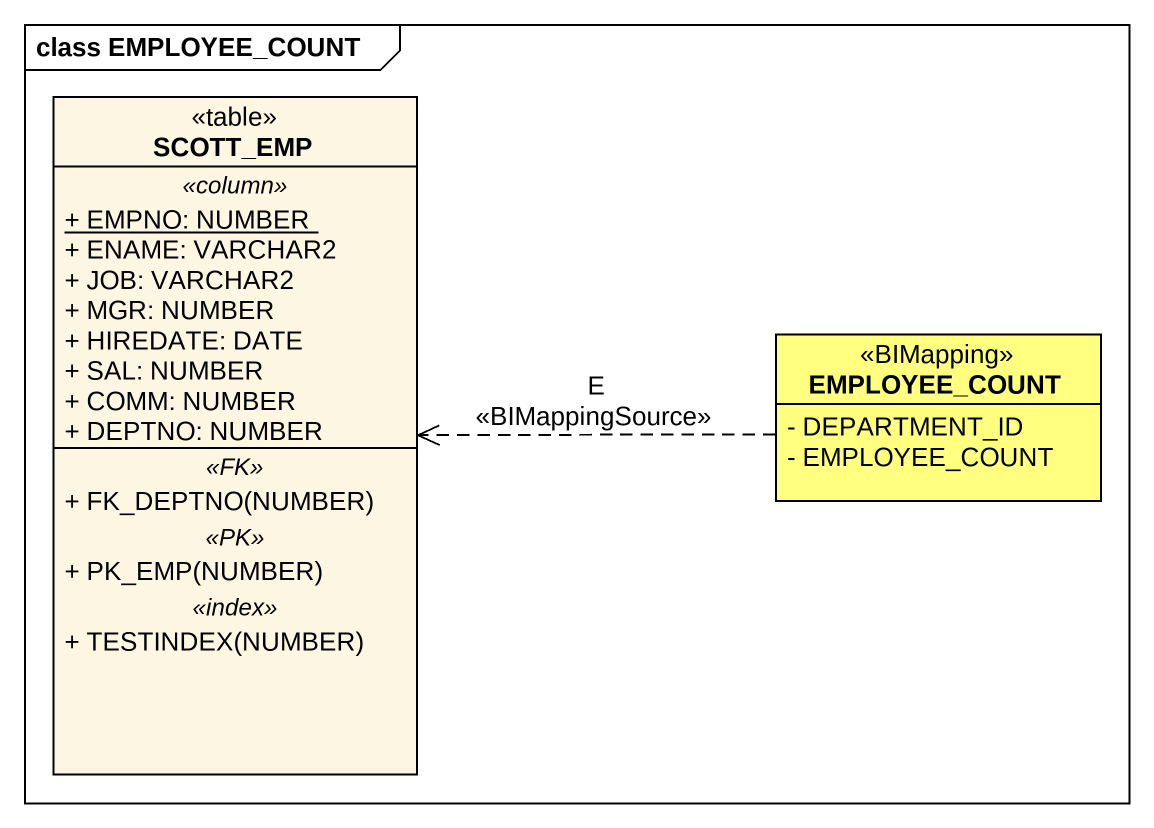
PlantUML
@startuml
mainframe class EMPLOYEE_COUNT
hide circle
hide empty members
skinparam classAttributeIconSize 0
class SCOTT_EMP <<table>> {
  .. <<column>> ..
  {static} + EMPNO: NUMBER
  + ENAME: VARCHAR2
  + JOB: VARCHAR2
  + MGR: NUMBER
  + HIREDATE: DATE
  + SAL: NUMBER
  + COMM: NUMBER
  + DEPTNO: NUMBER
  .. <<FK>> ..
  + FK_DEPTNO(NUMBER)
  .. <<PK>> ..
  + PK_EMP(NUMBER)
  .. <<index>> ..
  + TESTINDEX(NUMBER)
}
class EMPLOYEE_COUNT <<BIMapping>> #FFFF80 {
  - DEPARTMENT_ID
  - EMPLOYEE_COUNT
}
EMPLOYEE_COUNT .left.> SCOTT_EMP : E\n<<BIMappingSource>>
@enduml
